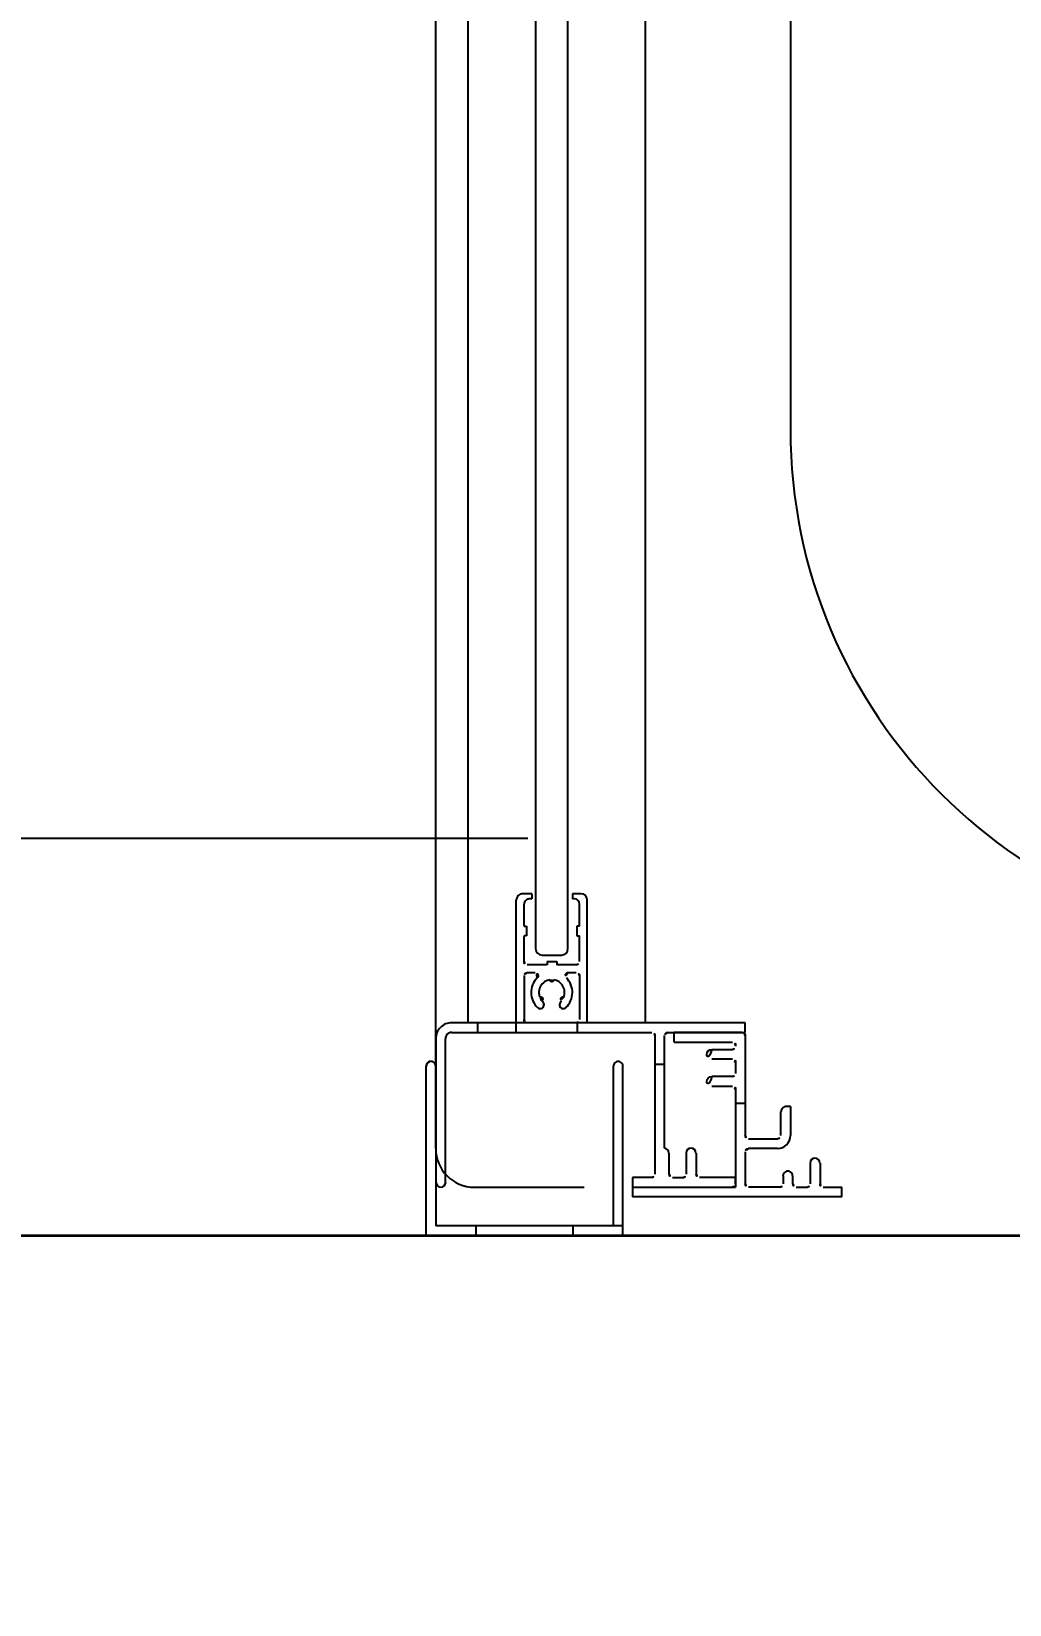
# Model space of a CAD drawing. Header units: metres. Extents: x 503482 to 1007323, y 2781056 to 5562345.
# Drawn here: x 503519.9515 to 503520.0692, y 2781133.132 to 2781133.3214 of the extents above; entities that cross this region are included whole.
import ezdxf

# ---------------------------------------------------------------- set-up
doc = ezdxf.new("R2010")
doc.units = ezdxf.units.M
doc.header["$LTSCALE"] = 10
doc.header["$MEASUREMENT"] = 0
doc.header["$PDMODE"] = 3
doc.linetypes.add('HIDDEN2', pattern=[0.1875, 0.125, -0.0625])
doc.layers.get('0').update_dxf_attribs({"linetype": 'CONTINUOUS'})
doc.layers.get('DEFPOINTS').update_dxf_attribs({"linetype": 'CONTINUOUS'})
doc.layers.add('01 wall', color=4, linetype='CONTINUOUS', lineweight=35)
doc.layers.add('01_WALLS', color=7, linetype='CONTINUOUS', lineweight=25)
for name, color, linetype in [('contur', 2, 'HIDDEN2'), ('FUR', 31, 'CONTINUOUS'), ('line', 250, 'CONTINUOUS')]:
    doc.layers.add(name, color=color, linetype=linetype)
doc.styles.add('AREAL', font='times.ttf')
doc.dimstyles.new('bdc-1-100-A', dxfattribs={"dimtxt": 0.2, "dimasz": 0.1, "dimexe": 0, "dimexo": 0, "dimgap": 0.05, "dimtad": 1, "dimzin": 7, "dimdsep": 46, "dimtxsty": 'AREAL', "dimblk": 'OBLIQUE', "dimcen": 0.001, "dimdle": 0.1, "dimse1": 1, "dimse2": 1, "dimclrd": 15, "dimclre": 8, "dimclrt": 3, "dimadec": 0, "dimazin": 0, "dimtfac": 1, "dimtix": 1, "dimtmove": 2, "dimatfit": 3, "dimldrblk": 'OBLIQUE', "dimfxl": 0.1, "dimtolj": 1, "dimtzin": 0, "dimlwe": 5, "dimarcsym": 0})

# ---------------------------------------------------------------- blocks, each defined once
blk = doc.blocks.new('_Oblique')
at = {"color": 0, "linetype": 'ByBlock', "lineweight": -2}
blk.add_line((-0.5, -0.5), (0.5, 0.5), dxfattribs=at)
blk = doc.blocks.new('*D702')
at = {"layer": '01_WALLS', "color": 15, "linetype": 'Continuous', "lineweight": -2, "ltscale": 0.04, "transparency": 16777216}
blk.add_line((503519.1112062877, 2781134.250168437), (503520.8112062876, 2781134.250168437), dxfattribs=at)
at = {"layer": 'DEFPOINTS', "color": 0, "ltscale": 0.04, "transparency": 16777216}
for p in [(503520.7112062877, 2781134.250168437), (503519.2112062877, 2781133.132032817), (503520.7112062877, 2781133.132032817)]:
    blk.add_point(p, dxfattribs=at)
at = {"layer": '01_WALLS', "color": 15, "lineweight": -2, "ltscale": 0.04, "transparency": 16777216, "xscale": 0.1, "yscale": 0.1, "zscale": 0.1, "rotation": 180}
blk.add_blockref('_Oblique', (503519.2112062877, 2781134.250168437), dxfattribs=at)
at = {"layer": '01_WALLS', "color": 15, "lineweight": -2, "ltscale": 0.04, "transparency": 16777216, "xscale": 0.1, "yscale": 0.1, "zscale": 0.1}
blk.add_blockref('_Oblique', (503520.7112062877, 2781134.250168437), dxfattribs=at)
at = {"layer": '01_WALLS', "color": 3, "lineweight": 5, "ltscale": 0.04, "transparency": 16777216, "insert": (503519.9612062877, 2781134.402187182), "char_height": 0.2, "attachment_point": 5, "style": 'AREAL'}
blk.add_mtext('\\A1;1.50', dxfattribs=at)
blk = doc.blocks.new('FFGGGFDD')
at = {"layer": 'contur'}
blk.add_lwpolyline([(-4243.888316758852, 2006.922045410734), (-4268.763316758859, 2006.922145410731, -0.9999999999999998), (-4268.763316758859, 2006.772145410734), (-4271.388316758852, 2006.772145410734), (-4271.388316758852, 2096.922145410731), (-4181.237316758859, 2096.922145410734), (-4181.237316758859, 2094.297145417765, -1.000000046876925), (-4181.387316758859, 2094.297145410732), (-4181.38821675886, 2069.422145410734, -0.4142135623730951)], format="xyb", close=True, dxfattribs=at)
at = {"layer": 'line', "linetype": 'Continuous'}
for p, q in [((-4271.388316758852, 2096.922145410731), (-4184.287316758851, 2096.922145410731)), ((-4184.287316758851, 2096.922145410731), (-4184.287316758851, 2094.297145410731)), ((-4181.237316758859, 2096.922145410734), (-4184.287316758851, 2096.922145410731)), ((-4183.517316758853, 2096.922145410731), (-4183.517316758853, 2096.77214541073)), ((-4182.01731675886, 2096.922145410731), (-4182.01731675886, 2096.772145410731)), ((-4181.237316758859, 2096.922145410734), (-4181.237316758859, 2094.297145410732)), ((-4184.287316758851, 2096.772145410731), (-4181.387316758859, 2096.772145410731)), ((-4184.137316758852, 2094.297145410732), (-4184.137316758852, 2096.772145410734)), ((-4181.387316758852, 2094.29714541073), (-4181.387316758859, 2096.772145410731)), ((-4187.68731675886, 2096.322145410732), (-4187.68731675886, 2096.172145410731)), ((-4187.68731675886, 2096.322145410732), (-4184.43731675886, 2096.322145410731)), ((-4184.43731675886, 2096.172145410731), (-4184.43731675886, 2096.322145410731)), ((-4187.397316758852, 2096.172145410734), (-4187.68731675886, 2096.172145410731)), ((-4187.347316758853, 2095.797145410731), (-4187.347316758853, 2096.122145410734)), ((-4187.197316758851, 2096.122145410731), (-4187.197316758851, 2095.797145410731)), ((-4186.977316758852, 2096.172145410731), (-4187.147316758859, 2096.172145410734)), ((-4186.92731675886, 2096.122145410731), (-4186.92731675886, 2095.997145410733)), ((-4186.777316758851, 2095.997145410733), (-4186.777316758851, 2096.122145410729)), ((-4186.727316758859, 2096.172145410734), (-4186.237316758852, 2096.172145410731)), ((-4186.187316758853, 2095.622145410733), (-4186.187316758853, 2096.122145410729)), ((-4184.43731675886, 2096.172145410731), (-4186.037316758851, 2096.172145410734)), ((-4186.037316758851, 2094.657145410734), (-4186.037316758851, 2096.172145410734)), ((-4186.037316758851, 2096.122145410734), (-4186.037316758851, 2096.022145410734)), ((-4186.037316758851, 2096.022145410734), (-4185.477316758859, 2096.022145410734)), ((-4184.43731675886, 2096.172145410731), (-4185.987316758859, 2096.172145410734)), ((-4185.427316758853, 2095.642145410733), (-4185.427316758853, 2095.972145410731)), ((-4185.277316758851, 2095.972145410731), (-4185.277316758851, 2095.642145410731)), ((-4185.057316758852, 2096.02214541073), (-4185.227316758852, 2096.022145410731)), ((-4185.007316758853, 2095.972145410733), (-4185.007316758853, 2095.642145410733)), ((-4184.787316758851, 2093.822145410732), (-4184.787316758851, 2095.972145410733)), ((-4184.737316758852, 2096.022145410731), (-4184.43731675886, 2096.022145410731)), ((-4184.43731675886, 2096.022145410731), (-4184.43731675886, 2096.172145410731)), ((-4181.987316758852, 2096.172145410734), (-4183.68731675886, 2096.172145410734)), ((-4181.537316758851, 2096.097145410733), (-4181.537316758851, 2093.872145410731)), ((-4181.387316758852, 2093.872145410731), (-4181.387316758852, 2096.097145410733)), ((-4186.68731675886, 2095.572145410731), (-4186.237316758852, 2095.572145410732)), ((-4184.93731675886, 2095.568145410733), (-4184.93731675886, 2093.822145410732)), ((-4181.387316758852, 2095.572145410731), (-4181.387316758852, 2069.422145410731)), ((-4186.887316758852, 2094.922145410731), (-4186.887316758852, 2095.372145410729)), ((-4186.737316758852, 2095.372145410734), (-4186.737316758852, 2094.997145410731)), ((-4186.237316758852, 2095.422145410731), (-4186.68731675886, 2095.422145410732)), ((-4186.187316758853, 2093.822145410732), (-4186.187316758853, 2095.372145410729)), ((-4186.887316758852, 2094.922145410731), (-4186.817316758852, 2094.922145410732)), ((-4186.187316758853, 2094.872145410733), (-4186.037316758851, 2094.872145410734)), ((-4185.66731675886, 2094.607145410735), (-4185.987316758859, 2094.607145410734)), ((-4186.037316758851, 2094.237145410734), (-4186.037316758851, 2094.407145410731)), ((-4185.987316758859, 2094.457145410731), (-4185.66731675886, 2094.457145410734)), ((-4184.93731675886, 2094.27214541073), (-4184.787316758851, 2094.272145410734)), ((-4185.987316758859, 2094.187145410734), (-4185.66731675886, 2094.187145410731)), ((-4185.66731675886, 2094.037145410731), (-4185.987316758859, 2094.037145410733)), ((-4186.187316758853, 2093.772145410734), (-4186.187316758853, 2093.622145410731)), ((-4184.987316758859, 2093.772145410734), (-4186.187316758853, 2093.772145410734)), ((-4186.137316758852, 2093.772145410731), (-4185.087316758852, 2093.772145410731)), ((-4186.037316758851, 2093.972145410734), (-4186.037316758851, 2093.987145410734)), ((-4185.087316758852, 2093.922145410731), (-4185.987316758859, 2093.922145410731)), ((-4185.087316758852, 2093.922145410731), (-4185.087316758852, 2093.772145410731)), ((-4181.637316758852, 2093.772145410731), (-4184.737316758852, 2093.77214541073)), ((-4183.587316758852, 2093.772145410731), (-4183.587316758852, 2093.622145410731)), ((-4182.637316758852, 2093.772145410731), (-4182.637316758852, 2093.622145410731)), ((-4182.037316758851, 2093.622145410731), (-4182.037316758851, 2093.772145410731)), ((-4186.187316758853, 2093.622145410731), (-4183.737316758852, 2093.622145410731)), ((-4184.637316758852, 2069.422145410731), (-4184.637316758852, 2093.622145410731)), ((-4184.637316758852, 2093.622145410731), (-4181.887316758859, 2093.622145410731)), ((-4183.737316758852, 2093.622145410731), (-4183.737316758852, 2091.722145410733)), ((-4183.617316758851, 2092.892145410731), (-4183.617316758851, 2093.572145410731)), ((-4183.567316758852, 2093.622145410731), (-4182.807316758859, 2093.622145410731)), ((-4182.757316758853, 2092.892145410734), (-4182.757316758853, 2093.572145410734)), ((-4182.637316758852, 2093.622145410731), (-4181.637316758852, 2093.622145410731)), ((-4182.637316758852, 2093.622145410731), (-4182.637316758852, 2091.722145410731)), ((-4181.887316758859, 2069.422145410731), (-4181.887316758859, 2093.622145410731)), ((-4183.447316758851, 2092.842145410732), (-4183.567316758852, 2092.842145410732)), ((-4182.807316758859, 2092.842145410732), (-4182.927316758853, 2092.842145410732)), ((-4183.617316758851, 2092.672145410731), (-4183.617316758851, 2092.272145410731)), ((-4183.567316758852, 2092.722145410733), (-4183.267316758853, 2092.722145410733)), ((-4183.037316758851, 2092.572145410732), (-4183.33731675886, 2092.572145410732)), ((-4183.267316758853, 2092.672145410734), (-4183.267316758853, 2092.722145410733)), ((-4183.117316758851, 2092.672145410734), (-4183.267316758853, 2092.672145410734)), ((-4183.117316758851, 2092.722145410733), (-4182.807316758859, 2092.722145410734)), ((-4183.117316758851, 2092.672145410734), (-4183.117316758851, 2092.722145410733)), ((-4182.757316758853, 2092.672145410734), (-4182.757316758853, 2092.272145410734)), ((-4183.437316758853, 2092.472145410731), (-4183.437316758853, 2070.572145410732)), ((-4182.93731675886, 2070.572145410731), (-4182.93731675886, 2092.472145410731)), ((-4183.577316758852, 2092.27214541073), (-4183.617316758851, 2092.272145410731)), ((-4183.617316758851, 2092.122145410731), (-4183.577316758852, 2092.122145410731)), ((-4183.617316758851, 2092.122145410731), (-4183.617316758851, 2091.782145410731)), ((-4183.577316758852, 2092.122145410731), (-4183.577316758852, 2092.27214541073)), ((-4182.797316758852, 2092.122145410734), (-4182.797316758852, 2092.272145410734)), ((-4182.797316758852, 2092.272145410734), (-4182.757316758853, 2092.272145410734)), ((-4182.757316758853, 2092.122145410734), (-4182.797316758852, 2092.122145410734)), ((-4182.757316758853, 2092.122145410734), (-4182.757316758853, 2091.782145410734)), ((-4183.637316758852, 2091.622145410733), (-4183.50731675886, 2091.622145410733)), ((-4183.537316758859, 2091.702145410731), (-4183.50731675886, 2091.702145410731)), ((-4183.50731675886, 2091.622145410733), (-4183.50731675886, 2091.702145410731)), ((-4182.877316758852, 2091.622145410733), (-4182.877316758852, 2091.702145410731)), ((-4182.877316758852, 2091.702145410731), (-4182.837316758852, 2091.702145410731)), ((-4182.877316758852, 2091.622145410733), (-4182.737316758852, 2091.622145410733)), ((-4186.887316758852, 2069.422145410731), (-4186.887316758852, 2084.422145410731))]:
    blk.add_line(p, q, dxfattribs=at)
for centre, radius, start, end in [((-4187.397316758852, 2096.122145410731), 0.05, 0, 90), ((-4187.147316758859, 2096.122145410731), 0.05, 90, 180), ((-4186.977316758859, 2096.122145410731), 0.05, 0, 90), ((-4186.84731675886, 2095.997145410731), 0.075, 180, 4.192135950123595e-06), ((-4186.727316758859, 2096.122145410731), 0.05, 90, 180), ((-4186.237316758852, 2096.122145410731), 0.05, 0, 90), ((-4185.987316758859, 2096.122145410731), 0.05, 90, 180), ((-4185.477316758859, 2095.972145410729), 0.05, 0, 90), ((-4185.227316758852, 2095.972145410734), 0.05, 90, 180), ((-4185.057316758852, 2095.972145410729), 0.05, 0, 90), ((-4184.737316758852, 2095.972145410731), 0.05, 90, 180), ((-4181.987316758852, 2095.572145410732), 0.6000000000000001, 5.371650505964945e-06, 90), ((-4181.467316758852, 2096.097145410731), 0.0750035, 4.284631569148044e-06, 180), ((-4187.267316758853, 2095.797145410726), 0.075, 180, 0), ((-4186.68731675886, 2095.372145410731), 0.2, 90, 180), ((-4186.237316758852, 2095.622145410731), 0.05, 270, 0), ((-4185.347316758853, 2095.642145410731), 0.075, 180, 0), ((-4184.92731675886, 2095.642145410729), 0.075, 180, 262.3379999999651), ((-4186.68731675886, 2095.372145410731), 0.05, 90, 180), ((-4186.237316758852, 2095.372145410731), 0.05, 0, 90), ((-4186.817316758852, 2094.997145410734), 0.075, 270, 0), ((-4185.987316758859, 2094.657145410731), 0.05, 180, 270), ((-4185.66731675886, 2094.532145410731), 0.075, 270, 90), ((-4185.987316758859, 2094.407145410731), 0.05, 90, 180), ((-4185.987316758859, 2094.237145410732), 0.05, 180, 270), ((-4184.217316758852, 2094.297145410731), 0.075, 180, 5.37191105700445e-06), ((-4181.317316758859, 2094.297145410731), 0.075, 180, 5.371702616172846e-06), ((-4185.987316758859, 2093.987145410731), 0.05, 90, 180), ((-4185.66731675886, 2094.112145410732), 0.075, 270, 90), ((-4186.137316758852, 2093.822145410727), 0.05, 180, 270), ((-4185.987316758859, 2093.972145410731), 0.05, 180, 270), ((-4184.987316758859, 2093.822145410727), 0.05, 270, 5.282281499414563e-06), ((-4184.737316758852, 2093.82214541073), 0.05, 180, 270), ((-4181.637316758852, 2093.872145410734), 0.1, 270, 4.139634915663239e-06), ((-4181.637316758852, 2093.872145410734), 0.25, 270, 4.284631569148044e-06), ((-4183.567316758852, 2093.572145410732), 0.05, 90, 180), ((-4182.807316758859, 2093.572145410731), 0.05, 0, 90), ((-4183.187316758853, 2093.153145410729), 0.3200000000000001, 133.3420000000003, 224.9680000001998), ((-4183.367316758859, 2093.343145410733), 0.06, 313.3420000000002, 133.3420000000003), ((-4183.35731675886, 2093.251145410733), 0.03, 234.7280000002966, 65.27180000003223), ((-4183.187316758853, 2093.153145410729), 0.2, 133.3420000000003, 141.4099999997358), ((-4183.007316758853, 2093.343145410733), 0.06, 46.657599999782, 226.6579999999998), ((-4183.187316758853, 2093.153145410729), 0.2, 38.59009999987817, 46.657599999782), ((-4183.01731675886, 2093.251145410731), 0.03, 114.7280000002662, 305.2719999997034), ((-4183.187316758853, 2093.153145410729), 0.3200000000000001, 315.0319999998002, 46.657599999782), ((-4183.187316758853, 2093.153145410729), 0.2, 158.5899999999178, 261.409999999864), ((-4183.187316758853, 2093.153145410729), 0.2, 278.590000000136, 21.40980000016345), ((-4183.567316758852, 2092.892145410731), 0.05, 180, 270), ((-4183.447316758851, 2092.892145410731), 0.05, 270, 44.96809999994335), ((-4183.187316758853, 2092.958145410732), 0.03, 354.7279999999581, 185.2720000000419), ((-4182.927316758853, 2092.892145410731), 0.05, 135.0319999998002, 270), ((-4182.807316758859, 2092.892145410729), 0.05, 270, 0), ((-4183.567316758852, 2092.672145410731), 0.0499995, 90, 180), ((-4183.33731675886, 2092.472145410731), 0.1, 90, 180), ((-4183.037316758859, 2092.472145410734), 0.1, 0, 90), ((-4182.807316758859, 2092.672145410732), 0.0499995, 8.696672596614222e-06, 90), ((-4194.887316758852, 2084.422145410728), 8, 0, 90), ((-4183.637316758852, 2091.722145410734), 0.099999, 180, 270), ((-4183.537316758859, 2091.782145410731), 0.07999919999999999, 180, 270), ((-4182.837316758852, 2091.782145410732), 0.07999919999999999, 270, 8.69706342317348e-06), ((-4182.737316758852, 2091.722145410729), 0.099999, 270, 8.695890943495706e-06)]:
    blk.add_arc(centre, radius, start, end, dxfattribs=at)

msp = doc.modelspace()

# ---------------------------------------------------------------- linework, layer by layer
at = {"layer": '01 wall'}
msp.add_line((503519.2112062877, 2781133.176455121), (503520.7112062877, 2781133.176455121), dxfattribs=at)
at = {"layer": 'FUR'}
msp.add_line((503519.2112062877, 2781133.224296024), (503520.0112062876, 2781133.224296024), dxfattribs=at)

# ---------------------------------------------------------------- block references
at = {"layer": 'contur', "linetype": 'ByBlock', "xscale": 0.007764750253176789, "yscale": 0.007764750253176789, "zscale": 0.007764750253176789, "rotation": 180}
msp.add_blockref('FFGGGFDD', (503487.5326968257, 2781149.458531881), dxfattribs=at)

# ---------------------------------------------------------------- dimensions: what is measured, and where the dimension line sits
at = {"layer": '01_WALLS', "lineweight": 5, "ltscale": 0.04}
dim = msp.add_linear_dim(base=(503520.7112062877, 2781134.250168437), p1=(503519.2112062877, 2781133.132032817), p2=(503520.7112062877, 2781133.132032817), dimstyle='bdc-1-100-A', override={"dimfxl": 0.125, "dimfxlon": 1, "dimarcsym": 1}, dxfattribs=at)
dim.commit()
dim.dimension.update_dxf_attribs({"geometry": '*D702', "text_midpoint": (503519.9612062877, 2781134.402187182)})

doc.saveas('drawing.dxf')
